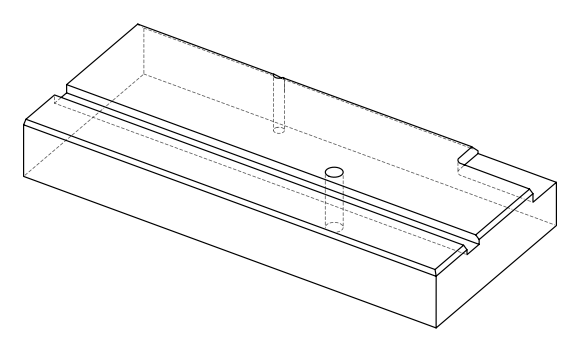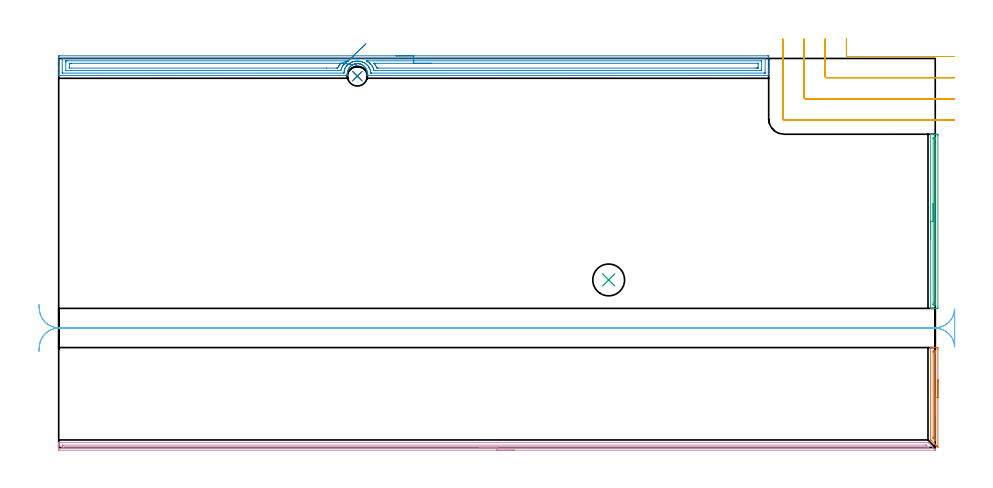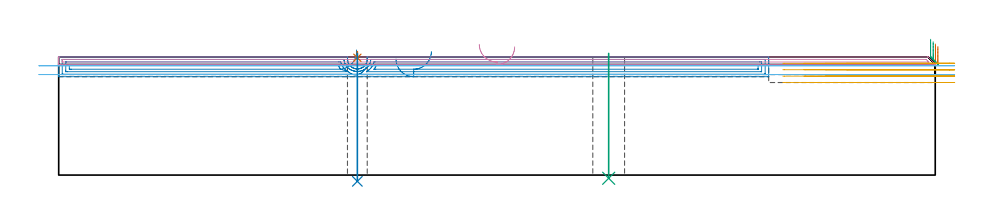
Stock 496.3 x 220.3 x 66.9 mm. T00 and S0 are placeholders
(PLAN: 9 operations, 5 tool changes, 32.8 min)
(1 AREA_MILL | FG_CHAMFER_SURFACE | UGT0205_001 | 1.04 min | 500 mm3)
(2 AREA_MILL_1 | FG_CHAMFER_SURFACE_1 | UGT0205_001 | 13.21 min | 25612 mm3)
(3 AREA_MILL_2 | FG_CHAMFER_SURFACE_2 | UGT0205_001 | 1.74 min | 881 mm3)
(4 AREA_MILL_3 | FG_CHAMFER_SURFACE_3 | UGT0205_001 | 8.08 min | 4554 mm3)
(5 MILL_CORNER_NOTCH_RECTANGULAR | CORNER_NOTCH_RECTANGULAR | UGT0201_010 | Follow Part, ap 4, ae 75% | 3.8 min | 57993 mm3)
(6 MILL_RECTANGULAR_SLOT | SLOT_RECTANGULAR | UGT0201_105 | Follow Part, ap 5.5, ae 75% | 4.38 min | 110155 mm3)
(7 SPOT_DRILL | STEP1HOLE | NXT0321_9005460120000 | 0.03 min | 0 mm3)
(8 DRILL_THROUGH_HOLE_INTO_CENTER | STEP1HOLE | NXT0301_083 | 0.29 min | 6353 mm3)
(9 INDEXABLE_INSERT_DRILL_THROUGH_HOLE_FROM_SOLID | STEP1HOLE_1 | NXT0302_007 | 0.28 min | 17001 mm3)
(TOOL UGT0205_001 | Chamfer Mill 20 x 3 x 45 deg. | D20 FL50 Z2)
(TOOL UGT0201_010 | End Mill 16 mm | D16 FL22 Z2)
(TOOL UGT0201_105 | End Mill 22 mm | D22 FL25 Z2)
(TOOL NXT0321_9005460120000 | NC Spot Drill, 142deg, 12mm, Carbide, Uncoated | D12 PA142 FL30 Z2)
(TOOL NXT0301_083 | Carbide Drill 11.2mm [860.1-1120-056A1-MM 2214] | D11.2 PA140 FL72 Z2)
(TOOL NXT0302_007 | Index. Insert Drill 18mm [880-D1800L25-05] | D18 PA176 FL90 Z2)
(OP 1 AREA_MILL)
G17 G21 G94 G90
T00 M6
G54
G17 G0 G90 X497.8 Y38.4 S1061 M3
G43 Z76.9 H0
Z72.8
G94 G1 Y38.362 Z71.928 F250.
Y38.248 Z71.064
Y38.059 Z70.212
Y37.797 Z69.38
Y37.463 Z68.574
Y37.06 Z67.8
Y36.592 Z67.064
Y36.06 Z66.372
Y35.471 Z65.729
Y34.828 Z65.14
Y34.136 Z64.608
Y33.4 Z64.14
Y32.626 Z63.737
Y31.82 Z63.403
Y30.988 Z63.141
Y30.136 Z62.952
Y29.272 Z62.838
Y28.4 Z62.8
X497.799 Y0.338 Z62.801
X497.798 Y0.308
X497.789 Y0.211 Z62.803
X497.758 Y0.239 Z62.835
X497.661 Y0.338 Z62.937
X497.492 Y0.505 Z63.102
X497.331 Y0.668 Z63.267
X497.216 Y0.783 Z63.382
X497.057 Y0.941 Z63.538
X496.905 Y1.094 Z63.693
X496.77 Y1.229 Z63.828
X496.621 Y1.377 Z63.974
X496.479 Y1.52 Z64.119
X496.325 Y1.674 Z64.273
X496.186 Y1.812 Z64.41
X493.805 Y4.194 Z66.794
X493.718 Y4.284 Z66.879
X493.706 Y4.305 Z66.891
X493.7 Y4.346 Z66.9
Y56.462
X493.702 Y56.59 Z66.888
X493.793 Y56.597 Z66.799
X493.89 Y56.6 Z66.708
X494.547 Z66.053
X495.211 Z65.388
X495.75 Z64.846
X496.019 Z64.577
X496.621 Z63.976
X496.891 Z63.707
X497.492 Y56.594 Z63.102
X497.792 Y56.59 Z62.803
X497.797 Y56.328 Z62.801
X497.799 Y56.017
X497.8 Y55.702 Z62.8
Y28.4
X496.386 Z64.214
X496.385 Y4.179 Z64.215
Y4.096
X496.383 Y4.076 Z64.217
Y4.075
X496.378 Y4.077 Z64.222
X496.349 Y4.103 Z64.251
X496.103 Y4.347 Z64.497
X495.75 Y4.7 Z64.85
X495.215 Y5.238 Z65.385
X495.137 Y5.323 Z65.463
X495.121 Y5.344 Z65.479
X495.118 Y5.36 Z65.482
X495.116 Y5.4 Z65.484
X495.115 Y5.563 Z65.485
X495.114 Y5.888 Z65.486
X495.115 Y53.994 Z65.485
X495.116 Y54.235 Z65.484
X495.121 Y54.559 Z65.479
X495.122 Y54.59 Z65.478
X495.179 Y54.594 Z65.421
X495.274 Y54.598 Z65.326
X495.393 Y54.6 Z65.207
X495.75 Z64.85
X496.266 Y54.598 Z64.334
X496.356 Y54.593 Z64.244
X496.371 Y54.591 Z64.229
X496.379 Y54.565 Z64.221
X496.382 Y54.48 Z64.218
X496.384 Y54.235 Z64.216
X496.386 Y53.585 Z64.214
Y53.344
Y28.4
Y27.528 Z64.252
Y26.664 Z64.366
Y25.812 Z64.555
Y24.98 Z64.817
Y24.174 Z65.151
Y23.4 Z65.554
Y22.664 Z66.023
Y21.972 Z66.554
Y21.329 Z67.143
Y20.74 Z67.786
Y20.208 Z68.478
Y19.74 Z69.214
Y19.337 Z69.988
Y19.003 Z70.794
Y18.741 Z71.626
Y18.552 Z72.478
Y18.438 Z73.343
Y18.4 Z74.214
G0 Z76.9
M5
M2
(OP 2 AREA_MILL_1)
G17 G21 G94 G90
T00 M6
G54
G17 G0 G90 X191. Y221.8 S1061 M3
G43 Z76.9 H0
Z65.7
G94 G1 X191.038 Z64.828 F250.
X191.152 Z63.963
X191.341 Z63.112
X191.603 Z62.28
X191.937 Z61.474
X192.34 Z60.7
X192.808 Z59.964
X193.34 Z59.272
X193.929 Z58.629
X194.572 Z58.04
X195.264 Z57.508
X196. Z57.04
X196.774 Z56.637
X197.58 Z56.303
X198.412 Z56.041
X199.264 Z55.852
X200.128 Z55.738
X201. Z55.7
X401.392
X401.93 Y221.794 Z55.703
X401.99 Y221.792 Z55.706
X402. Y221.726 Z55.771
Y214.451 Z63.044
Y213.018 Z64.478
Y211.828 Z65.667
Y210.855 Z66.644
X401.997 Y210.725 Z66.767
X401.99 Y210.602 Z66.888
X401.838 Y210.6 Z66.9
X174.668
X174.587 Y210.605 Z66.891
Y210.696 Z66.801
X174.683 Y211.579 Z65.921
X174.685 Y212.025 Z65.475
X174.668 Y212.239 Z65.261
X174.649 Y212.47 Z65.029
X174.576 Y212.917 Z64.58
X174.497 Y213.241 Z64.253
X174.468 Y213.359 Z64.134
X174.396 Y213.577 Z63.917
X174.344 Y213.735 Z63.762
X174.335 Y213.761 Z63.736
X174.243 Y213.993 Z63.507
X174.178 Y214.156 Z63.344
X174.129 Y214.254 Z63.246
X173.872 Y214.708 Z62.792
X173.579 Y215.145 Z62.353
X173.284 Y215.515 Z61.983
X173.025 Y215.782 Z61.716
X172.751 Y216.037 Z61.461
X172.544 Y216.2 Z61.296
X172.39 Y216.322 Z61.175
X171.949 Y216.606 Z60.891
X171.496 Y216.856 Z60.641
X171.34 Y216.929 Z60.57
X171.294 Y216.946 Z60.552
X171.097 Y217.019 Z60.476
X170.973 Y217.067 Z60.43
X170.952 Y217.074 Z60.424
X170.729 Y217.146 Z60.353
X170.651 Y217.169 Z60.328
X170.602 Y217.186 Z60.312
X170.205 Y217.276 Z60.221
X170.156 Y217.287 Z60.21
X169.865 Y217.331 Z60.165
X169.708 Y217.355 Z60.14
X169.545 Y217.365 Z60.126
X169.419 Y217.373 Z60.114
X169.368 Y217.378 Z60.112
X169.339 Y217.381 Z60.11
X169.254 Y217.386 Z60.102
X169.027 Y217.382 Z60.104
X168.996 Z60.106
X168.946 Y217.381
X168.886 Z60.11
X168.813 Y217.379 Z60.111
X168.797 Y217.377 Z60.112
X168.698 Y217.369 Z60.124
X168.634 Y217.363 Z60.129
X168.365 Y217.341 Z60.158
X167.973 Y217.273 Z60.224
X167.919 Y217.264 Z60.234
X167.697 Y217.205 Z60.292
X167.527 Y217.159 Z60.336
X167.47 Y217.145 Z60.353
X167.403 Y217.123 Z60.376
X167.259 Y217.074 Z60.424
X167.081 Y217.013 Z60.482
X167.025 Y216.995 Z60.501
X166.861 Y216.929 Z60.57
X166.492 Y216.744 Z60.753
X166.188 Y216.572 Z60.924
X166.131 Y216.54 Z60.956
X166.061 Y216.491 Z61.004
X165.782 Y216.299 Z61.199
X165.656 Y216.2 Z61.298
X165.447 Y216.036 Z61.46
X165.237 Y215.847 Z61.65
X165.022 Y215.617 Z61.879
X164.916 Y215.505 Z61.993
X164.849 Y215.423 Z62.075
X164.621 Y215.145 Z62.352
X164.343 Y214.746 Z62.752
X164.079 Y214.254 Z63.245
X163.887 Y213.812 Z63.687
X163.866 Y213.751 Z63.747
X163.807 Y213.577 Z63.918
X163.734 Y213.36 Z64.134
X163.697 Y213.211 Z64.283
X163.624 Y212.917 Z64.58
X163.551 Y212.471 Z65.029
X163.515 Y212.025 Z65.475
Y211.579 Z65.921
X163.55 Y211.132 Z66.368
X163.605 Y210.75 Z66.749
X163.614 Y210.682 Z66.811
X163.618 Y210.603 Z66.889
X163.51 Y210.6 Z66.9
X0.161
X0.01 Y210.602 Z66.888
X0.003 Y210.725 Z66.767
X0. Y210.856 Z66.644
Y211.195 Z66.304
Y211.828 Z65.667
Y213.893 Z63.604
Y215.326 Z62.17
Y221.168 Z56.33
X0.004 Y221.447 Z56.051
X0.01 Y221.793 Z55.704
X0.25 Y221.797 Z55.702
X0.608 Y221.8 Z55.7
X201.
Y220.386 Z57.114
X399.607 Y220.385 Z57.115
X399.799 Y220.384 Z57.116
X399.952 Y220.38 Z57.12
X399.983 Y220.379 Z57.121
X399.99 Y220.362 Z57.138
X399.994 Y220.334 Z57.166
X399.999 Y220.188 Z57.312
X400. Y212.318 Z65.182
X399.998 Y212.189 Z65.311
X399.994 Y212.087 Z65.413
X399.99 Y212.024 Z65.476
X399.957 Y212.021 Z65.479
X399.607 Y212.016 Z65.484
X399.416 Y212.015 Z65.485
X177.155 Y212.014 Z65.486
X176.901 Y212.016 Z65.484
X176.774 Y212.018 Z65.482
X176.712 Y212.021 Z65.479
X176.694 Y212.027 Z65.473
X176.691 Y212.052 Z65.448
X176.643 Y212.516 Z64.984
X176.615 Y212.702 Z64.798
X176.453 Y213.543 Z63.957
X176.445 Y213.577 Z63.923
X176.442 Y213.588 Z63.912
X176.268 Y214.098 Z63.402
X176.128 Y214.451 Z63.049
X176.044 Y214.644 Z62.856
X175.818 Y215.073 Z62.427
X175.663 Y215.326 Z62.174
X175.56 Y215.486 Z62.014
X175.256 Y215.907 Z61.593
X175.023 Y216.2 Z61.3
X174.668 Y216.578 Z60.922
X174.407 Y216.822 Z60.678
X174.11 Y217.074 Z60.426
X173.775 Y217.334 Z60.166
X173.033 Y217.802 Z59.698
X172.883 Y217.885 Z59.615
X172.761 Y217.949 Z59.551
X172.453 Y218.096 Z59.404
X172.234 Y218.187 Z59.313
X171.99 Y218.28 Z59.22
X171.476 Y218.452 Z59.048
X171.097 Y218.552 Z58.948
X170.742 Y218.634 Z58.866
X170.322 Y218.709 Z58.791
X170.258 Y218.719 Z58.781
X170.205 Y218.725 Z58.775
X169.783 Y218.767 Z58.733
X169.333 Y218.803 Z58.697
X169.312 Y218.804 Z58.696
X168.878 Y218.793 Z58.707
X168.469 Y218.775 Z58.725
X168.42 Y218.771 Z58.729
X168.02 Y218.727 Z58.773
X167.677 Y218.677 Z58.823
X167.608 Y218.665 Z58.835
X167.527 Y218.649 Z58.851
X167.205 Y218.579 Z58.921
X166.95 Y218.514 Z58.986
X166.811 Y218.477 Z59.023
X166.634 Y218.423 Z59.077
X166.274 Y218.302 Z59.198
X166.05 Y218.223 Z59.277
X165.742 Y218.094 Z59.406
X165.641 Y218.047 Z59.453
X165.444 Y217.949 Z59.551
X165.063 Y217.739 Z59.761
X164.849 Y217.618 Z59.882
X164.521 Y217.396 Z60.104
X164.081 Y217.074 Z60.426
X164.011 Y217.021 Z60.479
X163.956 Y216.975 Z60.525
X163.551 Y216.597 Z60.903
X163.18 Y216.2 Z61.3
X163.126 Y216.139 Z61.361
X163.064 Y216.064 Z61.436
X162.745 Y215.638 Z61.862
X162.529 Y215.326 Z62.174
X162.402 Y215.099 Z62.401
X162.171 Y214.674 Z62.826
X162.102 Y214.519 Z62.981
X162.075 Y214.451 Z63.049
X161.947 Y214.127 Z63.373
X161.862 Y213.88 Z63.62
X161.767 Y213.577 Z63.923
X161.671 Y213.192 Z64.308
X161.585 Y212.702 Z64.798
X161.55 Y212.436 Z65.064
X161.505 Y212.031 Z65.469
X161.493 Y212.021 Z65.479
X161.454 Y212.019 Z65.481
X161.279 Y212.016 Z65.484
X161.088 Y212.015 Z65.485
X2.393
X2.201 Y212.016 Z65.484
X2.048 Y212.02 Z65.48
X2.017 Y212.021 Z65.479
X2.01 Y212.038 Z65.462
X2.006 Y212.066 Z65.434
X2.001 Y212.212 Z65.288
X2. Y220.082 Z57.418
X2.002 Y220.211 Z57.289
X2.006 Y220.314 Z57.186
X2.01 Y220.376 Z57.124
X2.043 Y220.379 Z57.121
X2.393 Y220.384 Z57.116
X2.584 Y220.385 Z57.115
X201. Y220.386 Z57.114
Y218.972 Z58.528
X397.671 Y218.971 Z58.529
X397.822 Y218.97 Z58.53
X397.972 Y218.966 Z58.534
X397.986 Y218.965 Z58.535
X397.99 Y218.957 Z58.543
X397.996 Y218.928 Z58.572
X397.999 Y218.881 Z58.619
X398. Y214.277 Z63.223
X397.998 Y213.577 Z63.923
X397.995 Y213.49 Z64.01
X397.99 Y213.447 Z64.053
X397.986 Y213.435 Z64.065
X397.968 Y213.433 Z64.067
X397.822 Y213.431 Z64.069
X397.08 Y213.429 Z64.071
X396.929 Y213.428 Z64.072
X179.131 Y213.429 Z64.071
X178.98 Y213.43 Z64.07
X178.677 Y213.435 Z64.065
X178.505 Y213.44 Z64.06
X178.491 Y213.487 Z64.013
X178.467 Y213.577 Z63.923
X178.419 Y213.762 Z63.738
X178.238 Y214.38 Z63.12
X178.214 Y214.451 Z63.049
X178.2 Y214.489 Z63.011
X177.978 Y215.009 Z62.491
X177.816 Y215.326 Z62.174
X177.648 Y215.628 Z61.872
X177.346 Y216.126 Z61.374
X177.295 Y216.2 Z61.3
X177.183 Y216.36 Z61.14
X176.739 Y216.927 Z60.573
X176.606 Y217.074 Z60.426
X176.453 Y217.238 Z60.262
X176.088 Y217.595 Z59.905
X175.685 Y217.949 Z59.551
X175.56 Y218.051 Z59.449
X175.098 Y218.401 Z59.099
X174.668 Y218.67 Z58.83
X174.423 Y218.823 Z58.677
X174.256 Y218.931 Z58.569
X174.207 Y218.965 Z58.535
X174.265 Y218.968 Z58.532
X174.365 Y218.97 Z58.53
X174.517 Y218.971 Z58.529
X174.668 Y218.972 Z58.528
X201.
Y217.557 Z59.943
X395.868
X395.921 Y217.556 Z59.944
X395.977 Y217.553 Z59.947
X395.99 Y217.551 Z59.949
X395.993 Y217.534 Z59.966
X395.996 Y217.487 Z60.013
X396. Y217.11 Z60.39
Y215.362 Z62.138
X395.999 Y215.326 Z62.174
X395.992 Y214.907 Z62.593
X395.99 Y214.86 Z62.64
X395.931 Y214.85 Z62.65
X395.801 Y214.846 Z62.654
X395.636 Y214.844 Z62.656
X395.144 Y214.843 Z62.657
X394.744
X180.916
X180.515 Y214.844 Z62.656
X180.27 Y214.847 Z62.653
X180.154 Y214.85 Z62.65
X180.024 Y215.126 Z62.374
X179.939 Y215.326 Z62.174
X179.877 Y215.469 Z62.031
X179.478 Y216.2 Z61.3
X179.131 Y216.754 Z60.746
X178.903 Y217.074 Z60.426
X178.632 Y217.446 Z60.054
X178.577 Y217.525 Z59.975
X178.561 Y217.552 Z59.948
X178.569 Y217.553 Z59.947
X178.64 Y217.555 Z59.945
X179.131 Y217.557 Z59.943
X179.531
X201.
X201.872 Z59.981
X202.736 Z60.095
X203.588 Z60.283
X204.42 Z60.546
X205.226 Z60.88
X206. Z61.282
X206.736 Z61.751
X207.428 Z62.282
X208.071 Z62.872
X208.66 Z63.515
X209.192 Z64.207
X209.66 Z64.943
X210.063 Z65.716
X210.397 Z66.522
X210.659 Z67.354
X210.848 Z68.206
X210.962 Z69.071
X211. Z69.943
G0 X173.995 Y228.67 Z61.019
G1 X173.615 Y228.301 Z60.326
X173.194 Y227.891 Z59.682
X172.734 Y227.444 Z59.091
X172.238 Y226.962 Z58.558
X171.711 Y226.45 Z58.088
X171.157 Y225.911 Z57.683
X170.579 Y225.35 Z57.348
X169.983 Y224.77 Z57.084
X169.373 Y224.177 Z56.893
X168.753 Y223.575 Z56.777
X168.128 Y222.967 Z56.737
X167.503 Y222.36 Z56.773
X166.882 Y221.757 Z56.885
X166.271 Y221.163 Z57.072
X165.674 Y220.582 Z57.333
X165.096 Y220.02 Z57.665
X164.54 Y219.48 Z58.066
X164.012 Y218.967 Z58.533
X164.005 Y218.96 Z58.54
X163.986 Y218.947 Z58.553
X163.956 Y218.93 Z58.57
X163.887 Y218.891 Z58.609
X163.771 Y218.823 Z58.677
X163.339 Y218.554 Z58.946
X163.064 Y218.365 Z59.135
X162.822 Y218.186 Z59.314
X162.511 Y217.949 Z59.551
X162.329 Y217.794 Z59.706
X162.171 Y217.654 Z59.846
X161.873 Y217.367 Z60.133
X161.601 Y217.074 Z60.426
X161.451 Y216.905 Z60.595
X161.279 Y216.7 Z60.8
X161.062 Y216.413 Z61.087
X160.908 Y216.2 Z61.3
X160.698 Y215.895 Z61.605
X160.378 Y215.326 Z62.174
X160.11 Y214.722 Z62.778
X160. Y214.451 Z63.049
X159.876 Y214.077 Z63.423
X159.726 Y213.577 Z63.923
X159.695 Y213.476 Z64.024
X159.682 Y213.439 Z64.061
X159.638 Y213.435 Z64.065
X159.493 Y213.432 Z64.068
X158.752 Y213.429 Z64.071
X158.601 Y213.428 Z64.072
X4.329 Y213.429 Z64.071
X4.178 Y213.43 Z64.07
X4.028 Y213.434 Z64.066
X4.014 Y213.435 Z64.065
X4.01 Y213.443 Z64.057
X4.004 Y213.472 Z64.028
X4.001 Y213.518 Z63.982
X4. Y218.123 Z59.377
X4.002 Y218.823 Z58.677
X4.005 Y218.91 Z58.59
X4.01 Y218.953 Z58.547
X4.014 Y218.965 Z58.535
X4.032 Y218.967 Z58.533
X4.178 Y218.969 Z58.531
X4.92 Y218.972 Z58.529
X5.071 Z58.528
X163.956 Y218.971 Z58.529
X164.011 Y218.967 Z58.533
X159.644 Y217.551 Z59.949
X159.628 Y217.526 Z59.974
X159.586 Y217.465 Z60.035
X159.376 Y217.189 Z60.311
X159.292 Y217.074 Z60.426
X159.009 Y216.674 Z60.826
X158.889 Y216.498 Z61.002
X158.714 Y216.2 Z61.3
X158.673 Y216.129 Z61.371
X158.601 Y215.996 Z61.504
X158.38 Y215.542 Z61.958
X158.064 Y214.858 Z62.642
X157.954 Y214.85 Z62.65
X157.708 Y214.847 Z62.653
X157.308 Y214.844 Z62.656
X151.73 Y214.843 Z62.657
X6.132
X6.079 Y214.844 Z62.656
X6.024 Y214.847 Z62.653
X6.01 Y214.849 Z62.651
X6.007 Y214.866 Z62.634
X6.004 Y214.913 Z62.587
X6. Y215.29 Z62.21
X6.001 Y217.074 Z60.426
X6.008 Y217.493 Z60.007
X6.01 Y217.541 Z59.959
X6.069 Y217.55 Z59.95
X6.199 Y217.554 Z59.946
X6.364 Y217.556 Z59.944
X6.856 Y217.557 Z59.943
X7.256
X159.493
X159.578 Y217.556 Z59.944
X159.625 Y217.553 Z59.947
X159.644 Y217.551 Z59.949
X160.504 Y217.47 Z60.068
X161.351 Y217.39 Z60.263
X162.177 Y217.311 Z60.531
X162.977 Y217.235 Z60.87
X163.745 Y217.163 Z61.278
X164.474 Y217.093 Z61.752
X165.159 Y217.028 Z62.288
X165.796 Y216.968 Z62.882
X166.378 Y216.913 Z63.529
X166.902 Y216.863 Z64.225
X167.364 Y216.819 Z64.964
X167.759 Y216.782 Z65.74
X168.086 Y216.751 Z66.549
X168.342 Y216.727 Z67.382
X168.524 Y216.709 Z68.235
X168.631 Y216.699 Z69.101
X168.663 Y216.696 Z69.973
X168.619 Y216.7 Z70.844
G0 Z76.9
M5
M2
(OP 3 AREA_MILL_2)
G17 G21 G94 G90
T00 M6
G54
G17 G0 G90 X493.7 Y118.1 S1061 M3
G43 Z76.9 H0
G94 G1 Y118.138 Z76.028 F250.
Y118.252 Z75.163
Y118.441 Z74.312
Y118.703 Z73.48
Y119.037 Z72.674
Y119.44 Z71.9
Y119.908 Z71.164
Y120.44 Z70.472
Y121.029 Z69.829
Y121.672 Z69.239
Y122.364 Z68.708
Y123.1 Z68.24
Y123.874 Z67.837
Y124.68 Z67.503
Y125.512 Z67.241
Y126.364 Z67.052
Y127.228 Z66.938
Y128.1 Z66.9
Y177.23
X493.702 Y177.39 Z66.888
X493.816 Y177.398 Z66.776
X493.935 Y177.4 Z66.665
X494.215 Z66.385
X494.879 Z65.716
X496.082 Z64.515
X496.621 Z63.973
X497.223 Z63.372
X497.492 Y177.397 Z63.103
X497.793 Y177.39 Z62.803
X497.798 Y177.096 Z62.8
X497.8 Y176.783
Y176.468
Y79.417
X497.798 Y79.104
X497.793 Y78.81 Z62.803
X497.492 Y78.8 Z63.103
X497.223 Z63.372
X496.621 Z63.973
X496.082 Z64.515
X495.75 Z64.846
X495.211 Z65.385
X494.879 Z65.716
X493.934 Z66.665
X493.817 Z66.775
X493.799 Y78.801 Z66.793
X493.703 Y78.81 Z66.888
X493.7 Y78.97 Z66.9
Y128.1
X495.114 Z65.486
X495.115 Y174.754 Z65.485
X495.117 Y174.997 Z65.483
X495.121 Y175.322 Z65.479
X495.127 Y175.39 Z65.473
X495.226 Y175.395 Z65.374
X495.358 Y175.399 Z65.242
X495.75 Z64.85
X496.23 Y175.398 Z64.37
X496.351 Y175.393 Z64.249
X496.374 Y175.391 Z64.226
X496.379 Y175.349 Z64.221
X496.383 Y175.241 Z64.217
X496.385 Y174.997 Z64.215
X496.386 Y174.345 Z64.214
X496.385 Y81.446 Z64.215
X496.383 Y81.203 Z64.217
X496.379 Y80.878 Z64.221
X496.373 Y80.81 Z64.227
X496.274 Y80.805 Z64.326
X496.142 Y80.801 Z64.458
X495.75 Z64.85
X495.27 Y80.802 Z65.33
X495.149 Y80.807 Z65.451
X495.126 Y80.809 Z65.474
X495.121 Y80.851 Z65.479
X495.117 Y80.959 Z65.483
X495.115 Y81.203 Z65.485
X495.114 Y81.855 Z65.486
Y128.1
Y128.972 Z65.524
Y129.836 Z65.638
Y130.688 Z65.826
Y131.52 Z66.089
Y132.326 Z66.423
Y133.1 Z66.826
Y133.836 Z67.294
Y134.528 Z67.825
Y135.171 Z68.415
Y135.76 Z69.058
Y136.292 Z69.75
Y136.76 Z70.486
Y137.163 Z71.26
Y137.497 Z72.066
Y137.759 Z72.898
Y137.948 Z73.749
Y138.062 Z74.614
Y138.1 Z75.486
G0 Z76.9
M5
M2
(OP 4 AREA_MILL_3)
G17 G21 G94 G90
T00 M6
G54
G17 G0 G90 X258.145 Y-1.5 S1061 M3
G43 Z76.9 H0
Z72.6
G94 G1 X258.107 Z71.728 F250.
X257.994 Z70.864
X257.805 Z70.012
X257.542 Z69.18
X257.209 Z68.374
X256.806 Z67.6
X256.337 Z66.864
X255.806 Z66.172
X255.217 Z65.529
X254.573 Z64.94
X253.881 Z64.408
X253.145 Z63.94
X252.372 Z63.537
X251.566 Z63.203
X250.734 Z62.941
X249.882 Z62.752
X249.017 Z62.638
X248.145 Z62.6
X0.622
X0.223 Y-1.496 Z62.601
X0.01 Y-1.492 Z62.604
X0. Y-1.105 Z62.99
Y-0.838 Z63.258
Y-0.227 Z63.867
Y0.307 Z64.404
Y0.65 Z64.746
Y1.184 Z65.28
Y1.527 Z65.622
Y2.214 Z66.313
Y2.491 Z66.591
X0.002 Y2.647 Z66.74
X0.01 Y2.798 Z66.889
X0.175 Y2.8 Z66.9
X492.104
X492.195 Y2.796 Z66.889
X492.265 Y2.736 Z66.833
X496.146 Y-1.146 Z62.953
X496.29 Y-1.299 Z62.794
X496.3 Y-1.435 Z62.663
X496.299 Y-1.445 Z62.654
X496.291 Y-1.5 Z62.6
X248.145
Y-0.086 Z64.014
X2.409 Y-0.085 Z64.015
X2.263 Y-0.084 Z64.016
X2.052 Y-0.079 Z64.021
X2.009 Y-0.077 Z64.023
X2.005 Y-0.047 Z64.053
X2.003 Y-0.014 Z64.086
X2. Y0.174 Z64.274
Y0.65 Z64.75
Y1.051 Z65.151
X2.002 Y1.185 Z65.285
X2.005 Y1.292 Z65.392
X2.01 Y1.362 Z65.462
X2.018 Y1.379 Z65.479
X2.553 Y1.386 Z65.486
X490.836 Y1.385 Z65.485
X491.023 Y1.384 Z65.484
X491.116 Y1.381 Z65.481
X491.158 Y1.379 Z65.479
X491.21 Y1.333 Z65.433
X491.9 Y0.65 Z64.75
X492.104 Y0.446 Z64.546
X492.59 Y-0.045 Z64.055
X492.615 Y-0.074 Z64.026
X492.617 Y-0.08 Z64.02
X492.613 Y-0.081 Z64.019
X492.541 Y-0.084 Z64.016
X492.396 Y-0.085 Z64.015
X492.104 Y-0.086 Z64.014
X248.145
X247.274 Z64.052
X246.409 Z64.166
X245.557 Z64.355
X244.725 Z64.617
X243.919 Z64.951
X243.145 Z65.354
X242.41 Z65.823
X241.718 Z66.354
X241.074 Z66.943
X240.485 Z67.586
X239.954 Z68.278
X239.485 Z69.014
X239.082 Z69.788
X238.749 Z70.594
X238.486 Z71.426
X238.297 Z72.278
X238.184 Z73.143
X238.145 Z74.014
G0 Z76.9
M5
M2
(OP 5 MILL_CORNER_NOTCH_RECTANGULAR)
G17 G21 G94 G90
T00 M6
G54
G17 G0 G90 X445.995 Y231.3 S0 M3
G43 Z76.9 H0
Z63.275
G94 G1 X446. Y228.3 F250.
Y228.24 F500.
Y222.195
G3 X446.795 Y221.4 R0.8
G1 X504.224
X507.224 F250.
G0 Z76.9
X433.992 Y231.3
Z63.275
G1 X434. Y228.3
Y228.24 F500.
Y210.195
G3 X434.795 Y209.4 R0.8
G1 X504.3
X507.3 F250.
G0 Z76.9
X421.985 Y231.3
Z63.275
G1 X422. Y228.3
Y228.24 F500.
Y198.195
G3 X422.795 Y197.4 R0.8
G1 X504.3
X507.3 F250.
G0 Z76.9
X410. Y231.24
Z63.275
G1 Y228.24
Y186.195 F500.
G3 X410.795 Y185.4 R0.8
G1 X504.3
X507.3 F250.
G0 Z76.9
X446. Y231.3
Z59.65
G1 Y228.3
Y222.195 F500.
G3 X446.795 Y221.4 R0.8
G1 X504.224
X507.224 F250.
G0 Z76.9
X434. Y231.3
Z59.65
G1 Y228.3
Y210.195 F500.
G3 X434.795 Y209.4 R0.8
G1 X504.3
X507.3 F250.
G0 Z76.9
X422. Y231.3
Z59.65
G1 Y228.3
Y198.195 F500.
G3 X422.795 Y197.4 R0.8
G1 X504.3
X507.3 F250.
G0 Z76.9
X410. Y231.3
Z59.65
G1 Y228.3
Y186.195 F500.
G3 X410.795 Y185.4 R0.8
G1 X504.3
X507.3 F250.
G0 Z76.9
X446. Y231.3
Z56.025
G1 Y228.3
Y222.195 F500.
G3 X446.795 Y221.4 R0.8
G1 X504.224
X507.224 F250.
G0 Z76.9
X434. Y231.3
Z56.025
G1 Y228.3
Y210.195 F500.
G3 X434.795 Y209.4 R0.8
G1 X504.3
X507.3 F250.
G0 Z76.9
X422. Y231.3
Z56.025
G1 Y228.3
Y198.195 F500.
G3 X422.795 Y197.4 R0.8
G1 X504.3
X507.3 F250.
G0 Z76.9
X410. Y231.3
Z56.025
G1 Y228.3
Y186.195 F500.
G3 X410.795 Y185.4 R0.8
G1 X504.3
X507.3 F250.
G0 Z76.9
X446. Y231.3
Z52.4
G1 Y228.3
Y222.195 F500.
G3 X446.795 Y221.4 R0.8
G1 X504.224
X507.224 F250.
G0 Z76.9
X434. Y231.3
Z52.4
G1 Y228.3
Y210.195 F500.
G3 X434.795 Y209.4 R0.8
G1 X504.3
X507.3 F250.
G0 Z76.9
X422. Y231.3
Z52.4
G1 Y228.3
Y198.195 F500.
G3 X422.795 Y197.4 R0.8
G1 X504.3
X507.3 F250.
G0 Z76.9
X410. Y231.3
Z52.4
G1 Y228.3
Y186.195 F500.
G3 X410.795 Y185.4 R0.8
G1 X504.3
X507.3 F250.
G0 Z76.9
M5
M2
(OP 6 MILL_RECTANGULAR_SLOT)
G17 G21 G94 G90
T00 M6
G54
G17 G0 G90 X-11.191 Y54.42 S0 M3
G43 Z76.9 H0
Z61.9
G94 G1 X-10.97 Y57.412 F250.
G2 X0. Y67.6 R11. F500.
G1 X496.3
G2 X507.29 Y57.069 R11.
G1 Y78.331
G2 X496.3 Y67.8 R11.
G1 X0.
G2 X-10.97 Y77.988 R11.
G1 X-11.191 Y80.98 F250.
G0 Y54.42 Z56.9
G1 X-10.97 Y57.412
G2 X0. Y67.6 R11. F500.
G1 X496.3
G2 X507.29 Y57.069 R11.
G1 Y78.331
G2 X496.3 Y67.8 R11.
G1 X0.
G2 X-10.97 Y77.988 R11.
G1 X-11.191 Y80.98 F250.
G0 Z76.9
M5
M2
(OP 7 SPOT_DRILL)
G17 G21 G94 G90
T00 M6
G54
G17 G0 G90 X169.1 Y210.3 S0 M3
G43 Z76.9 H0
G94 G81 G98 Z66.418 F250. R69.9
G80
M5
M2
(OP 8 DRILL_THROUGH_HOLE_INTO_CENTER)
G17 G21 G94 G90
T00 M6
G54
G17 G0 G90 X169.1 Y210.3 S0 M3
G43 Z76.9 H1
G94 G73 G98 Z-3.538 F250. Q10.063 R68.9
G80
M5
M2
(OP 9 INDEXABLE_INSERT_DRILL_THROUGH_HOLE_FROM_SOLID)
G17 G21 G94 G90
T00 M6
G54
G17 G0 G90 X311.4 Y94.9 S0 M3
G43 Z76.9 H1
G94 G81 G98 Z-1.814 F250. R68.9
G80
M5
M2
